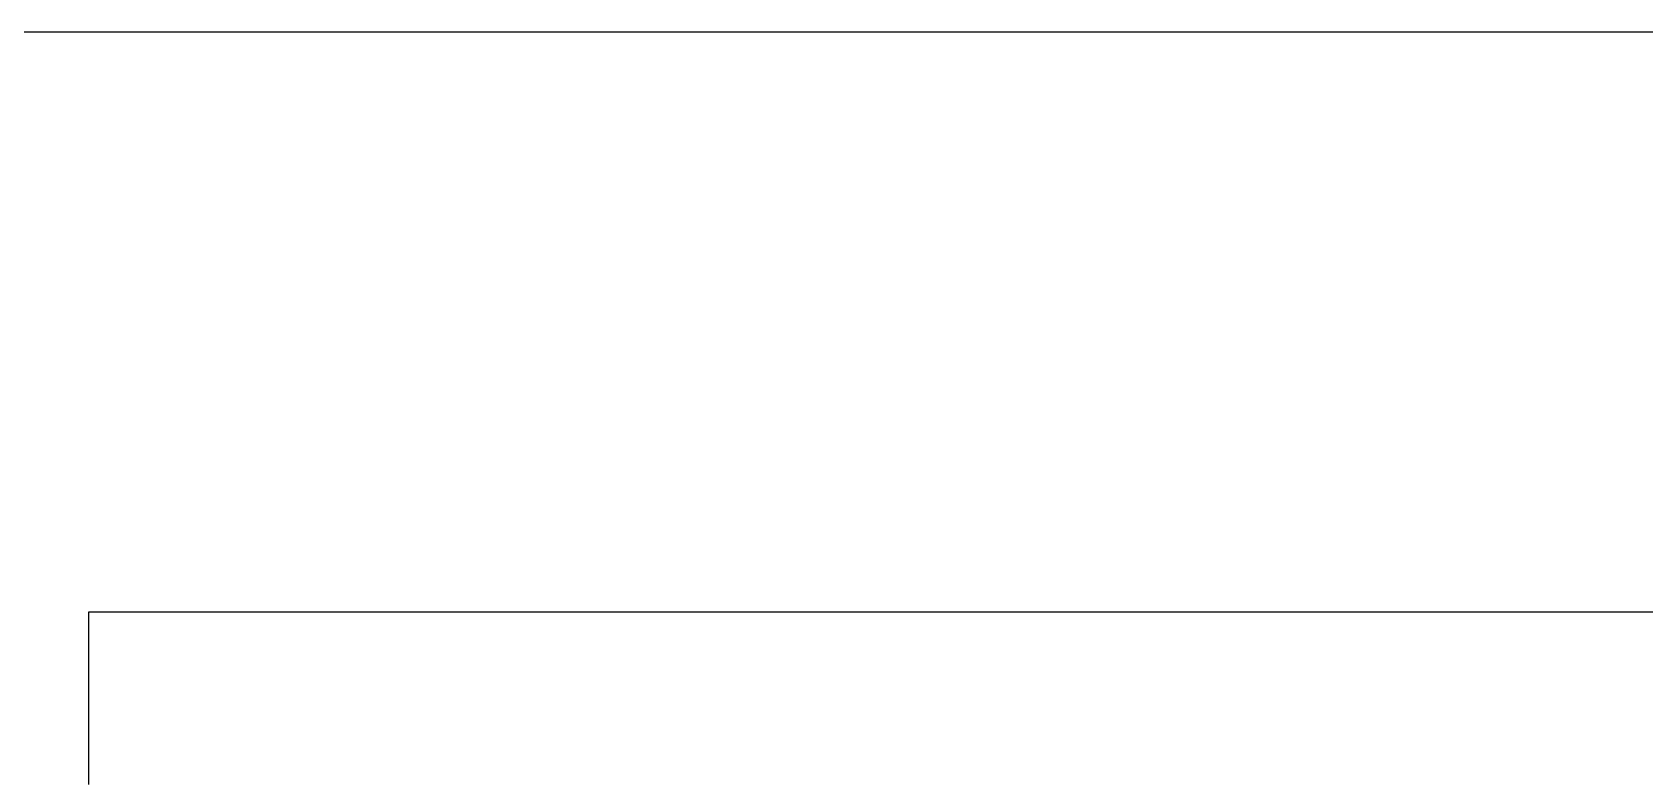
# Model space of a CAD drawing. Extents: x 3196 to 9141, y -1880 to 2325.
# Drawn here: x 8791.6 to 8888.7, y -1168.8 to -1124 of the extents above; entities that cross this region are included whole.
import ezdxf

# ---------------------------------------------------------------- set-up
doc = ezdxf.new("R2010")
doc.units = 0
doc.header["$MEASUREMENT"] = 0
doc.layers.add('10', color=10, linetype='CONTINUOUS')

msp = doc.modelspace()

# ---------------------------------------------------------------- linework, layer by layer
at = {"layer": '10', "linetype": 'Continuous'}
for q in [(8221.471018, -1124.019835), (8221.471018, -1124.019835), (8223.062618, -1124.019835)]:
    msp.add_line((9085.255018, -1124.019835), q, dxfattribs=at)
msp.add_lwpolyline([(8890.024218, -1158.925185), (8887.352518, -1158.925185), (8884.690868, -1158.925185), (8882.044268, -1158.925185), (8879.412718, -1158.925185), (8876.796268, -1158.925185), (8874.194868, -1158.925185), (8871.613568, -1158.925185), (8869.047318, -1158.925185), (8866.506218, -1158.925185), (8863.985168, -1158.925185), (8861.489218, -1158.925185), (8859.018368, -1158.925185), (8856.572668, -1158.925185), (8854.152068, -1158.925185), (8851.761618, -1158.925185), (8849.401268, -1158.925185), (8847.076068, -1158.925185), (8844.781018, -1158.925185), (8842.516118, -1158.925185), (8840.291368, -1158.925185), (8838.101768, -1158.925185), (8835.952368, -1158.925185), (8833.843118, -1158.925185), (8831.769018, -1158.925185), (8829.740118, -1158.925185), (8827.756418, -1158.925185), (8825.817968, -1158.925185), (8823.919618, -1158.925185), (8822.076568, -1158.925185), (8820.278668, -1158.925185), (8818.526018, -1158.925185), (8816.833568, -1158.925185), (8815.186368, -1158.925185), (8813.599418, -1158.925185), (8812.062668, -1158.925185), (8810.586218, -1158.925185), (8809.165018, -1158.925185), (8807.804018, -1158.925185), (8806.508368, -1158.925185), (8805.267918, -1158.925185), (8804.092768, -1158.925185), (8802.987918, -1158.925185), (8801.943368, -1158.925185), (8800.969118, -1158.925185), (8800.060118, -1158.925185), (8799.221418, -1158.925185), (8798.458118, -1158.925185), (8797.765068, -1158.925185), (8797.147368, -1158.925185), (8796.599968, -1158.925185), (8796.132918, -1158.925185), (8795.746218, -1158.925185), (8795.434868, -1158.925185), (8795.208868, -1158.925185), (8795.063218, -1158.925185), (8794.997918, -1158.925185), (8794.992918, -1158.930235), (8794.992918, -1158.970385), (8794.992918, -1159.040685), (8794.992918, -1159.141135), (8794.992918, -1159.271685), (8794.992918, -1159.427385), (8794.992918, -1159.618235), (8794.992918, -1159.829135), (8794.992918, -1160.075235), (8794.992918, -1160.346435), (8794.992918, -1160.642735), (8794.992918, -1160.964135), (8794.992918, -1161.315685), (8794.992918, -1161.687285), (8794.992918, -1162.089035), (8794.992918, -1162.510885), (8794.992918, -1162.957835), (8794.992918, -1163.424885), (8794.992918, -1163.922085), (8794.992918, -1164.434335), (8794.992918, -1164.971685), (8794.992918, -1165.529135), (8794.992918, -1166.106635), (8794.992918, -1166.709285), (8794.992918, -1167.326985), (8794.992918, -1167.964785), (8794.992918, -1168.622685), (8794.992918, -1169.295635)], dxfattribs=at)

doc.saveas('drawing.dxf')
